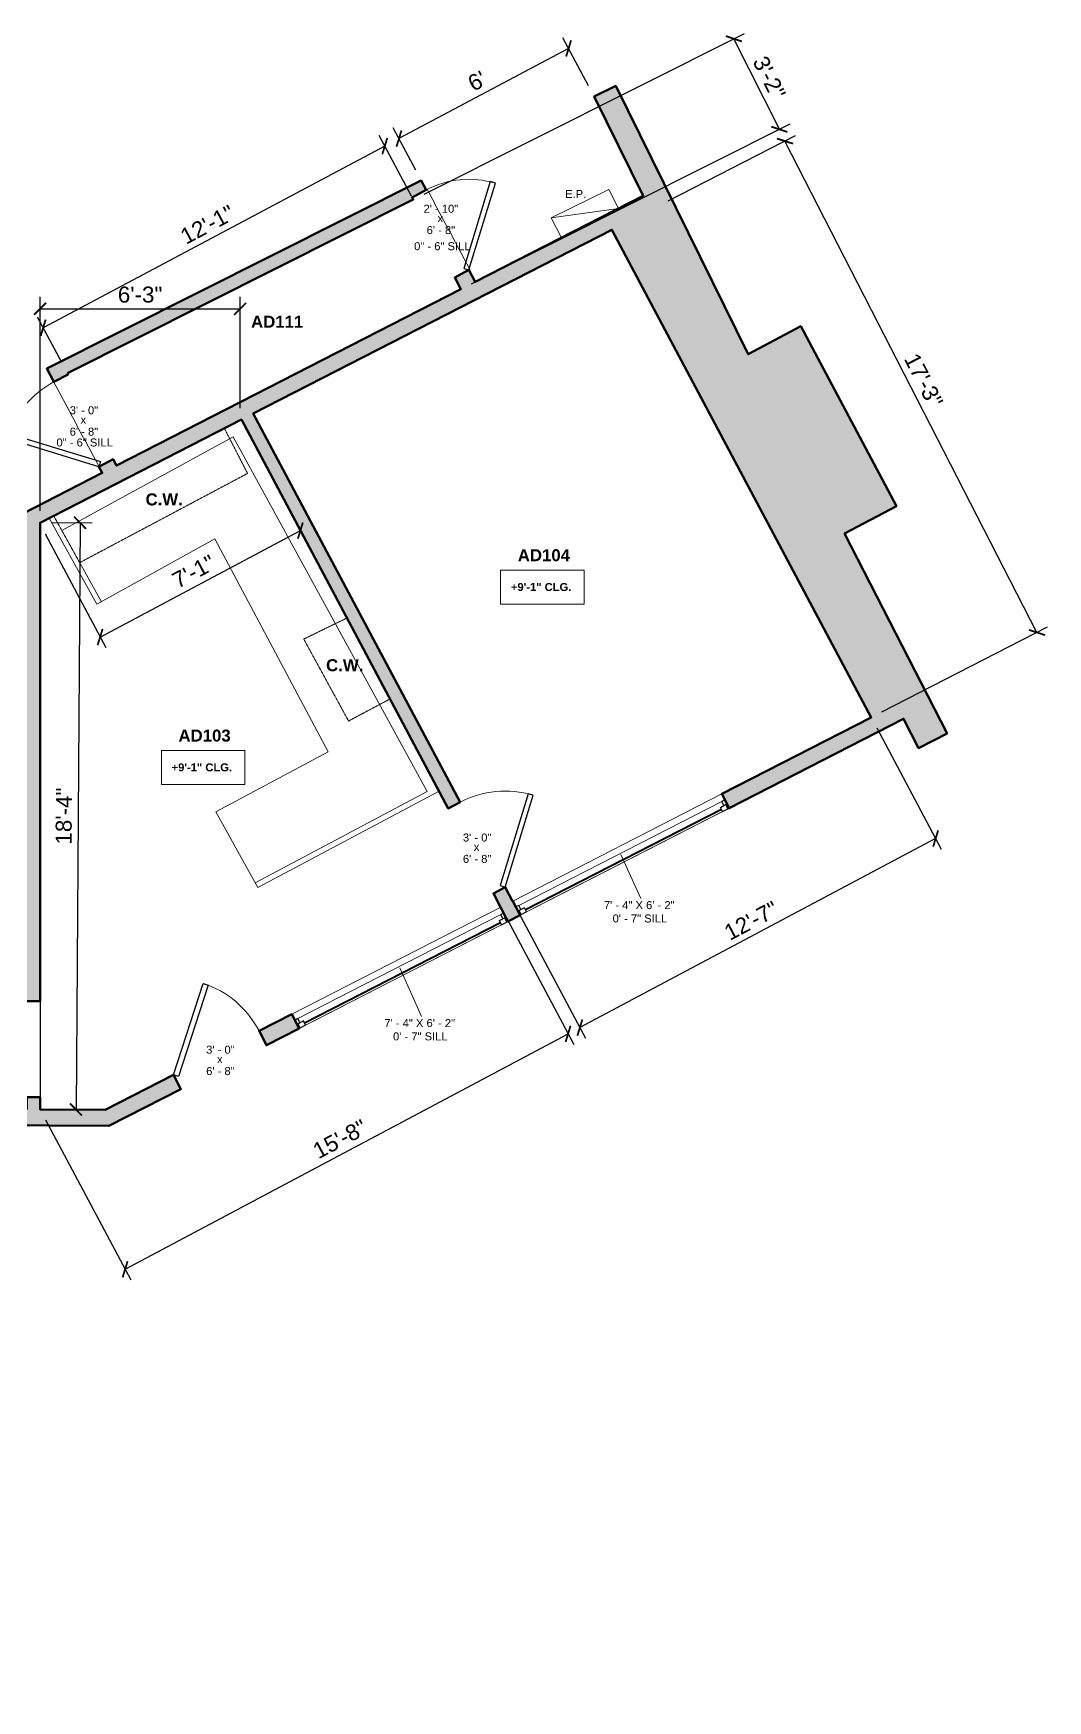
# Model space of a CAD drawing. Header units: inches. Extents: x -2078 to 106214, y -964 to 6385.
# Drawn here: x 96244 to 96624, y 3630 to 4255 of the extents above; entities that cross this region are included whole.
import ezdxf

# ---------------------------------------------------------------- set-up
doc = ezdxf.new("R2010")
doc.units = ezdxf.units.IN
doc.header["$MEASUREMENT"] = 0
doc.linetypes.add('HIDDEN2', pattern=[0.1875, 0.125, -0.0625])
for name, color, linetype, lineweight in [('A-ANNO', 2, 'Continuous', 5), ('A-ANNO-DIMS', 1, 'Continuous', 9), ('A-DETAIL-3', 40, 'Continuous', 15), ('A-DOOR', 1, 'Continuous', 18), ('A-GLAZ', 2, 'Continuous', 30), ('A-HIDDEN', 2, 'HIDDEN2', 18), ('A-WALL', 3, 'Continuous', 40), ('A-WINDOWS', 2, 'Continuous', 18)]:
    doc.layers.add(name, color=color, linetype=linetype, lineweight=lineweight)
doc.layers.add('A-HATCH', color=9, linetype='Continuous')
doc.styles.add('Arial_1', font='arial.ttf', dxfattribs={"height": 0.0625})
doc.styles.add('Arial_2', font='arial.ttf', dxfattribs={"height": 3})
doc.styles.add('Arial_B', font='arialbd.ttf', dxfattribs={"height": 4.5})
doc.styles.add('Arial_B_1', font='arialbd.ttf', dxfattribs={"height": 3})
doc.styles.add('JC', font='arial.ttf', dxfattribs={"height": 0.125})
doc.dimstyles.new('JC-DIMS', dxfattribs={"dimtxt": 0.125, "dimasz": 0.09375, "dimexe": 0.09375, "dimexo": 0.09375, "dimgap": 0.046875, "dimtad": 1, "dimdec": 1, "dimzin": 0, "dimdsep": 46, "dimlunit": 4, "dimtxsty": 'JC', "dimblk": 'ARCHTICK', "dimcen": 0.09, "dimclrd": 1, "dimclre": 1, "dimclrt": 256, "dimadec": 0, "dimazin": 0, "dimtfac": 1, "dimtdec": 1, "dimtofl": 0, "dimtmove": 1, "dimatfit": 3, "dimfxl": 1, "dimtolj": 1, "dimtzin": 0, "dimarcsym": 0})

# ---------------------------------------------------------------- blocks, each defined once
blk = doc.blocks.new('JC- existing door Tag_quad - JC- existing door Tag_quad-839775-Advancement House 1st Floor')
at = {"layer": 'A-ANNO', "insert": (-0.023, 0.038), "char_height": 0.0625, "width": 0.0505, "attachment_point": 1, "style": 'Arial_1', "bg_fill": 3, "box_fill_scale": 1.25, "bg_fill_color": 256, "bg_fill_true_color": 13158600, "bg_fill_transparency": 0}
blk.add_mtext('x', dxfattribs=at)
blk = doc.blocks.new('JC_FIXED WINDOW - MUNTIN - FIXED WINDOW-1462496-Advancement House 1st Floor')
at = {"layer": 'A-GLAZ'}
for p, q in [((-44, 3), (-44, -3)), ((-41.25, 3), (-44, 3)), ((-43.5, 3), (-43.5, 1.25)), ((-43.5, 1.25), (-42.75, 1.25)), ((-41.25, 1.25), (-42.75, 1.25)), ((-42.75, 1.25), (-42.75, -0.5)), ((-41.25, 3), (-41.25, 1.25)), ((41.25, 3), (44, 3)), ((41.25, 3), (41.25, 1.25)), ((41.25, 1.25), (43.5, 1.25)), ((42.75, 1.25), (42.75, -0.5)), ((43.5, 3), (43.5, 1.25)), ((44, 3), (44, -3)), ((-44, -0.5), (-42.75, -0.5)), ((42.75, -0.5), (44, -0.5))]:
    blk.add_line(p, q, dxfattribs=at)
at = {"layer": 'A-GLAZ', "lineweight": 9}
for p, q in [((41.25, 3), (-41.25, 3)), ((42.75, -0.5), (-42.75, -0.5))]:
    blk.add_line(p, q, dxfattribs=at)
at = {"layer": 'A-GLAZ', "lineweight": 40}
blk.add_line((-41.25, 2.125), (41.25, 2.125), dxfattribs=at)
at = {"layer": 'A-WINDOWS'}
for p, q in [((44, 3), (-44, 3)), ((-44, -3), (44, -3))]:
    blk.add_line(p, q, dxfattribs=at)
blk = doc.blocks.new('JC_SINGLE DOOR-NO TRIM - SINGLE DOOR-1463010-Advancement House 1st Floor')
at = {"layer": 'A-DOOR', "lineweight": 30}
for p, q in [((-8.87, -27.04), (16.59, -1.59)), ((18, -3), (-7.46, -28.46)), ((16.59, -1.59), (18, -3)), ((-7.46, -28.46), (-8.87, -27.04))]:
    blk.add_line(p, q, dxfattribs=at)
at = {"layer": 'A-DOOR', "lineweight": 9}
blk.add_arc((18, -3), 36, 180, 225, dxfattribs=at)
blk = doc.blocks.new('JC_SINGLE DOOR-NO TRIM - SINGLE DOOR-1477379-Advancement House 1st Floor')
at = {"layer": 'A-DOOR', "lineweight": 30}
for p, q in [((-7.04, 27.04), (-8.46, 25.63)), ((-8.46, 25.63), (15.59, 1.59)), ((17, 3), (-7.04, 27.04)), ((15.59, 1.59), (17, 3))]:
    blk.add_line(p, q, dxfattribs=at)
at = {"layer": 'A-DOOR', "lineweight": 9}
blk.add_arc((17, 3), 34, 135, 180, dxfattribs=at)
blk = doc.blocks.new('JC_SINGLE DOOR-NO TRIM - SINGLE DOOR-1363802-Advancement House 1st Floor')
at = {"layer": 'A-DOOR', "lineweight": 30}
for p, q in [((-7.46, 27.96), (-8.87, 26.54)), ((-8.87, 26.54), (16.59, 1.09)), ((18, 2.5), (-7.46, 27.96)), ((16.59, 1.09), (18, 2.5))]:
    blk.add_line(p, q, dxfattribs=at)
at = {"layer": 'A-DOOR', "lineweight": 9}
blk.add_arc((18, 2.5), 36, 135, 180, dxfattribs=at)
blk = doc.blocks.new('_ArchTick')
at = {"color": 0, "linetype": 'ByBlock', "const_width": 0.15}
blk.add_lwpolyline([(-0.5, -0.5), (0.5, 0.5)], dxfattribs=at)
blk = doc.blocks.new('*D3319')
at = {"layer": 'A-ANNO-DIMS', "color": 1, "lineweight": -2, "transparency": 16777216}
for p, q in [((96375.21, 4213.12), (96247.19, 4145.04)), ((96385.21, 4194.31), (96373.1, 4217.09)), ((96254.15, 4131.96), (96245.07, 4149.02))]:
    blk.add_line(p, q, dxfattribs=at)
at = {"layer": 'Defpoints', "color": 0, "transparency": 16777216}
for p in [(96387.33, 4190.34), (96247.19, 4145.04), (96256.26, 4127.98)]:
    blk.add_point(p, dxfattribs=at)
at = {"layer": 'A-ANNO-DIMS', "color": 1, "lineweight": -2, "transparency": 16777216, "xscale": 4.5, "yscale": 4.5, "zscale": 4.5}
for p, rotation in [((96375.21, 4213.12), 27.99999999986201), ((96247.19, 4145.04), 207.999999999862)]:
    blk.add_blockref('_ArchTick', p, dxfattribs=dict(at, rotation=rotation))
at = {"layer": 'A-ANNO-DIMS', "color": 2, "transparency": 16777216, "insert": (96308.73, 4183.73), "char_height": 6, "width": 0.4874, "attachment_point": 5, "rotation": 28, "style": 'JC'}
blk.add_mtext('\\A1;12\'-1"', dxfattribs=at)
blk = doc.blocks.new('*D3320')
at = {"layer": 'A-ANNO-DIMS', "color": 1, "lineweight": -2, "transparency": 16777216}
for p, q in [((96451.56, 4235.67), (96441.97, 4253.71)), ((96444.08, 4249.74), (96380.51, 4215.93)), ((96386.78, 4204.14), (96378.4, 4219.91))]:
    blk.add_line(p, q, dxfattribs=at)
at = {"layer": 'Defpoints', "color": 0, "transparency": 16777216}
for p in [(96453.68, 4231.69), (96380.51, 4215.93), (96388.89, 4200.17)]:
    blk.add_point(p, dxfattribs=at)
at = {"layer": 'A-ANNO-DIMS', "color": 1, "lineweight": -2, "transparency": 16777216, "xscale": 4.5, "yscale": 4.5, "zscale": 4.5}
for p, rotation in [((96444.08, 4249.74), 27.99999999986201), ((96380.51, 4215.93), 207.999999999862)]:
    blk.add_blockref('_ArchTick', p, dxfattribs=dict(at, rotation=rotation))
at = {"layer": 'A-ANNO-DIMS', "color": 2, "transparency": 16777216, "insert": (96409.8, 4237.53), "char_height": 6, "width": 0.4008, "attachment_point": 5, "rotation": 28, "style": 'JC'}
blk.add_mtext("\\A1;6'", dxfattribs=at)
blk = doc.blocks.new('*D3321')
at = {"layer": 'A-ANNO-DIMS', "color": 1, "lineweight": -2, "transparency": 16777216}
for p, q in [((96481.37, 4192.56), (96529.16, 4217.05)), ((96619.58, 4030.8), (96525.15, 4215)), ((96561.49, 4001.01), (96623.59, 4032.85))]:
    blk.add_line(p, q, dxfattribs=at)
at = {"layer": 'Defpoints', "color": 0, "transparency": 16777216}
for p in [(96525.15, 4215), (96477.37, 4190.51), (96557.48, 3998.96)]:
    blk.add_point(p, dxfattribs=at)
at = {"layer": 'A-ANNO-DIMS', "color": 1, "lineweight": -2, "transparency": 16777216, "xscale": 4.5, "yscale": 4.5, "zscale": 4.5}
for p, rotation in [((96525.15, 4215), 117.1413893370294), ((96619.58, 4030.8), 297.1413893370294)]:
    blk.add_blockref('_ArchTick', p, dxfattribs=dict(at, rotation=rotation))
at = {"layer": 'A-ANNO-DIMS', "color": 2, "transparency": 16777216, "insert": (96577.1, 4125.32), "char_height": 6, "width": 0.4874, "attachment_point": 5, "rotation": 297.14139, "style": 'JC'}
blk.add_mtext('\\A1;17\'-3"', dxfattribs=at)
blk = doc.blocks.new('*D3322')
at = {"layer": 'A-ANNO-DIMS', "color": 1, "lineweight": -2, "transparency": 16777216}
for p, q in [((96559.6, 3994.99), (96583.74, 3949.59)), ((96581.62, 3953.56), (96448.3, 3882.67)), ((96425.2, 3926.12), (96450.41, 3878.7))]:
    blk.add_line(p, q, dxfattribs=at)
at = {"layer": 'Defpoints', "color": 0, "transparency": 16777216}
for p in [(96557.48, 3998.96), (96423.09, 3930.09), (96448.3, 3882.67)]:
    blk.add_point(p, dxfattribs=at)
at = {"layer": 'A-ANNO-DIMS', "color": 1, "lineweight": -2, "transparency": 16777216, "xscale": 4.5, "yscale": 4.5, "zscale": 4.5}
for p, rotation in [((96581.62, 3953.56), 27.99999999986201), ((96448.3, 3882.67), 207.999999999862)]:
    blk.add_blockref('_ArchTick', p, dxfattribs=dict(at, rotation=rotation))
at = {"layer": 'A-ANNO-DIMS', "color": 2, "transparency": 16777216, "insert": (96512.49, 3922.76), "char_height": 6, "width": 0.4874, "attachment_point": 5, "rotation": 28, "style": 'JC'}
blk.add_mtext('\\A1;12\'-7"', dxfattribs=at)
blk = doc.blocks.new('*D3323')
at = {"layer": 'A-ANNO-DIMS', "color": 1, "lineweight": -2, "transparency": 16777216}
for p, q in [((96420.75, 3923.84), (96446, 3876.35)), ((96277.89, 3792.06), (96443.88, 3880.32)), ((96248.12, 3848.04), (96280, 3788.09))]:
    blk.add_line(p, q, dxfattribs=at)
at = {"layer": 'Defpoints', "color": 0, "transparency": 16777216}
for p in [(96418.64, 3927.81), (96443.88, 3880.32), (96246.01, 3852.02)]:
    blk.add_point(p, dxfattribs=at)
at = {"layer": 'A-ANNO-DIMS', "color": 1, "lineweight": -2, "transparency": 16777216, "xscale": 4.5, "yscale": 4.5, "zscale": 4.5}
for p, rotation in [((96443.88, 3880.32), 27.99999999986195), ((96277.89, 3792.06), 207.999999999862)]:
    blk.add_blockref('_ArchTick', p, dxfattribs=dict(at, rotation=rotation))
at = {"layer": 'A-ANNO-DIMS', "color": 2, "transparency": 16777216, "insert": (96358.39, 3840.88), "char_height": 6, "width": 0.4874, "attachment_point": 5, "rotation": 28, "style": 'JC'}
blk.add_mtext('\\A1;15\'-8"', dxfattribs=at)
blk = doc.blocks.new('*D3334')
at = {"layer": 'A-ANNO-DIMS', "color": 1, "lineweight": -2, "transparency": 16777216}
for p, q in [((96246.01, 4076.4), (96246.01, 4156.61)), ((96321.01, 4114.85), (96321.01, 4156.61)), ((96246.01, 4152.11), (96321.01, 4152.11))]:
    blk.add_line(p, q, dxfattribs=at)
at = {"layer": 'Defpoints', "color": 0, "transparency": 16777216}
for p in [(96321.01, 4152.11), (96321.01, 4110.35), (96246.01, 4071.9)]:
    blk.add_point(p, dxfattribs=at)
at = {"layer": 'A-ANNO-DIMS', "color": 1, "lineweight": -2, "transparency": 16777216, "xscale": 4.5, "yscale": 4.5, "zscale": 4.5, "rotation": 180}
blk.add_blockref('_ArchTick', (96246.01, 4152.11), dxfattribs=at)
at = {"layer": 'A-ANNO-DIMS', "color": 1, "lineweight": -2, "transparency": 16777216, "xscale": 4.5, "yscale": 4.5, "zscale": 4.5}
blk.add_blockref('_ArchTick', (96321.01, 4152.11), dxfattribs=at)
at = {"layer": 'A-ANNO-DIMS', "color": 2, "transparency": 16777216, "insert": (96283.51, 4157.42), "char_height": 6, "width": 0.4008, "attachment_point": 5, "style": 'JC'}
blk.add_mtext('\\A1;6\'-3"', dxfattribs=at)
blk = doc.blocks.new('*D3336')
at = {"layer": 'A-ANNO-DIMS', "color": 1, "lineweight": -2, "transparency": 16777216}
for p, q in [((96336.19, 4082.86), (96345.68, 4065.02)), ((96268.52, 4029.08), (96343.57, 4068.99)), ((96247.93, 4067.81), (96270.63, 4025.11))]:
    blk.add_line(p, q, dxfattribs=at)
at = {"layer": 'Defpoints', "color": 0, "transparency": 16777216}
for p in [(96334.08, 4086.84), (96245.82, 4071.78), (96343.57, 4068.99)]:
    blk.add_point(p, dxfattribs=at)
at = {"layer": 'A-ANNO-DIMS', "color": 1, "lineweight": -2, "transparency": 16777216, "xscale": 4.5, "yscale": 4.5, "zscale": 4.5}
for p, rotation in [((96343.57, 4068.99), 27.99999999986195), ((96268.52, 4029.08), 207.999999999862)]:
    blk.add_blockref('_ArchTick', p, dxfattribs=dict(at, rotation=rotation))
at = {"layer": 'A-ANNO-DIMS', "color": 2, "transparency": 16777216, "insert": (96303.57, 4053.68), "char_height": 6, "width": 0.4008, "attachment_point": 5, "rotation": 28, "style": 'JC'}
blk.add_mtext('\\A1;7\'-1"', dxfattribs=at)
blk = doc.blocks.new('*D3337')
at = {"layer": 'A-ANNO-DIMS', "color": 1, "lineweight": -2, "transparency": 16777216}
for p, q in [((96250.52, 4071.99), (96265.52, 4071.89)), ((96261.02, 4071.92), (96259.5, 3851.92)), ((96259.24, 3851.93), (96255, 3851.96))]:
    blk.add_line(p, q, dxfattribs=at)
at = {"layer": 'Defpoints', "color": 0, "transparency": 16777216}
for p in [(96246.02, 4072.02), (96259.5, 3851.92), (96263.74, 3851.89)]:
    blk.add_point(p, dxfattribs=at)
at = {"layer": 'A-ANNO-DIMS', "color": 1, "lineweight": -2, "transparency": 16777216, "xscale": 4.5, "yscale": 4.5, "zscale": 4.5}
for p, rotation in [((96261.02, 4071.92), 89.6028724472181), ((96259.5, 3851.92), 269.6028724472181)]:
    blk.add_blockref('_ArchTick', p, dxfattribs=dict(at, rotation=rotation))
at = {"layer": 'A-ANNO-DIMS', "color": 2, "transparency": 16777216, "insert": (96254.94, 3961.96), "char_height": 6, "width": 0.4874, "attachment_point": 5, "rotation": 89.60287, "style": 'JC'}
blk.add_mtext('\\A1;18\'-4"', dxfattribs=at)
blk = doc.blocks.new('*D3340')
at = {"layer": 'A-ANNO-DIMS', "color": 1, "lineweight": -2, "transparency": 16777216}
for p, q in [((96389.9, 4195.08), (96510.03, 4255.39)), ((96523.06, 4219.41), (96506.01, 4253.37)), ((96407.75, 4161.51), (96527.08, 4221.43))]:
    blk.add_line(p, q, dxfattribs=at)
at = {"layer": 'Defpoints', "color": 0, "transparency": 16777216}
for p in [(96506.01, 4253.37), (96385.88, 4193.06), (96403.72, 4159.5)]:
    blk.add_point(p, dxfattribs=at)
at = {"layer": 'A-ANNO-DIMS', "color": 1, "lineweight": -2, "transparency": 16777216, "xscale": 4.5, "yscale": 4.5, "zscale": 4.5}
for p, rotation in [((96506.01, 4253.37), 116.6596723744822), ((96523.06, 4219.41), 296.6596723744822)]:
    blk.add_blockref('_ArchTick', p, dxfattribs=dict(at, rotation=rotation))
at = {"layer": 'A-ANNO-DIMS', "color": 2, "transparency": 16777216, "insert": (96519.28, 4238.78), "char_height": 6, "width": 0.4008, "attachment_point": 5, "rotation": 296.65967, "style": 'JC'}
blk.add_mtext('\\A1;3\'-2"', dxfattribs=at)

msp = doc.modelspace()

# ---------------------------------------------------------------- linework, layer by layer
at = {"color": 1, "linetype": 'HIDDEN2'}
msp.add_line((96246.012, 3892.551), (96246.012, 3856.551), dxfattribs=at)
at = {"layer": 'A-ANNO'}
for p, q in [((96463.673, 3947.517), (96471.198, 3931.081)), ((96380.844, 3905.071), (96388.923, 3886.875))]:
    msp.add_line(p, q, dxfattribs=at)
at = {"layer": 'A-ANNO', "flags": 128}
for points in [[(96418.616, 4054.178), (96449.918, 4054.178), (96449.918, 4041.376), (96418.616, 4041.376)], [(96291.471, 3986.574), (96322.773, 3986.574), (96322.773, 3973.773), (96291.471, 3973.773)]]:
    msp.add_lwpolyline(points, close=True, dxfattribs=at)
at = {"layer": 'A-DETAIL-3'}
for p, q in [((96437.603, 4186.267), (96459.121, 4196.896)), ((96459.121, 4196.896), (96462.764, 4189.743)), ((96437.603, 4186.267), (96462.761, 4189.749)), ((96441.374, 4178.796), (96437.603, 4186.267)), ((96321.012, 4110.352), (96319.455, 4109.553)), ((96391.087, 3971.164), (96318.442, 4104.148)), ((96245.816, 4071.782), (96247.151, 4072.466)), ((96246.02, 4072.023), (96246.02, 4071.523)), ((96249.465, 4073.674), (96267.35, 4041.41)), ((96254.173, 4069.04), (96268.986, 4042.317)), ((96267.35, 4041.41), (96311.518, 4065.893)), ((96311.518, 4065.893), (96354.006, 3985.986)), ((96354.006, 3985.986), (96311.845, 3963.569)), ((96326.631, 3936.893), (96391.087, 3971.164)), ((96327.601, 3935.143), (96395.532, 3971.262)), ((96311.845, 3963.569), (96327.601, 3935.143))]:
    msp.add_line(p, q, dxfattribs=at)
at = {"layer": 'A-HIDDEN'}
for p, q in [((96315.1, 4107.321), (96323.768, 4090.413)), ((96323.768, 4090.413), (96260.865, 4056.967)), ((96260.865, 4056.967), (96251.131, 4074.528)), ((96344.84, 4028.32), (96361.002, 4036.203)), ((96344.84, 4028.32), (96361.619, 3997.605)), ((96361.619, 3997.605), (96377.138, 4005.856))]:
    msp.add_line(p, q, dxfattribs=at)
at = {"layer": 'A-WALL', "lineweight": 60}
for points in [[(96423.147, 3930.121), (96423.087, 3930.089), (96420.291, 3935.347), (96415.876, 3933), (96421.37, 3922.468), (96425.884, 3924.781)], [(96340.318, 3887.675), (96328.081, 3881.404), (96330.817, 3876.064), (96343.054, 3882.335)], [(96246.012, 3856.551), (96241.012, 3856.551), (96241.012, 3852.052), (96226.905, 3852.15), (96226.863, 3846.15), (96271.834, 3845.838), (96298.779, 3859.646), (96296.043, 3864.986), (96270.406, 3851.848), (96246.012, 3852.017)]]:
    msp.add_lwpolyline(points, close=True, dxfattribs=at)

# ---------------------------------------------------------------- block references
at = {"layer": 'A-ANNO', "xscale": 48, "yscale": 48, "zscale": 48}
for p in [(96396.061, 4185.793), (96262.296, 4110.236), (96409.633, 3950.066), (96313.43, 3870.525)]:
    msp.add_blockref('JC- existing door Tag_quad - JC- existing door Tag_quad-839775-Advancement House 1st Floor', p, dxfattribs=at)
at = {"layer": 'A-WINDOWS', "rotation": 207.1328793142629}
for p in [(96463.673, 3947.517), (96380.844, 3905.071)]:
    msp.add_blockref('JC_FIXED WINDOW - MUNTIN - FIXED WINDOW-1462496-Advancement House 1st Floor', p, dxfattribs=at)

# ---------------------------------------------------------------- texts
at = {"layer": 'A-ANNO', "attachment_point": 1}
for s, insert, char_height, width, style in [('E.P.', (96442.778, 4196.678), 3, 9.999, 'Arial_2'), ('AD111', (96325.083, 4149.53), 4.5, 26.361, 'Arial_B'), ('C.W.', (96285.558, 4082.928), 4.5, 16.968, 'Arial_B'), ('AD104', (96425.034, 4061.996), 4.5, 34.542, 'Arial_B'), ('+9\'-1" CLG.', (96422.456, 4049.338), 3, 28.482, 'Arial_B_1'), ('C.W.', (96353.206, 4020.776), 4.5, 16.968, 'Arial_B'), ('AD103', (96297.89, 3994.392), 4.5, 34.542, 'Arial_B'), ('+9\'-1" CLG.', (96295.311, 3981.734), 3, 28.482, 'Arial_B_1'), ('7\' - 4" X 6\' - 2"', (96457.317, 3930.081), 3, 33.4815, 'Arial_2'), ('0\' - 7" SILL', (96460.567, 3925.081), 3, 25.6035, 'Arial_2'), ('7\' - 4" X 6\' - 2"', (96375.043, 3885.875), 3, 33.4815, 'Arial_2'), ('0\' - 7" SILL', (96378.293, 3880.875), 3, 25.6035, 'Arial_2')]:
    msp.add_mtext(s, dxfattribs=dict(at, insert=insert, char_height=char_height, width=width, style=style))

# ---------------------------------------------------------------- dimensions: what is measured, and where the dimension line sits
at = {"layer": 'A-ANNO-DIMS'}
for base, p1, p2, angle, picture, middle in [((96380.511, 4215.935), (96453.676, 4231.695), (96388.893, 4200.169), 28, '*D3320', (96409.802, 4237.527)), ((96525.151, 4215.001), (96557.485, 3998.962), (96477.367, 4190.505), 297.141389, '*D3321', (96577.097, 4125.323)), ((96343.57, 4068.989), (96245.816, 4071.782), (96334.08, 4086.835), 28, '*D3336', (96303.574, 4053.682)), ((96259.495, 3851.924), (96246.02, 4072.023), (96263.738, 3851.895), 89.602872, '*D3337', (96254.945, 3961.958)), ((96448.3, 3882.67), (96557.485, 3998.962), (96423.087, 3930.089), 28, '*D3322', (96512.492, 3922.762))]:
    dim = msp.add_linear_dim(base=base, p1=p1, p2=p2, angle=angle, dimstyle='JC-DIMS', override={"dimclrt": 2}, dxfattribs=at)
    dim.commit()
    dim.dimension.update_dxf_attribs({"geometry": picture, "text_midpoint": middle})

# ---------------------------------------------------------------- next in the draw order: texts
at = {"layer": 'A-ANNO', "char_height": 3, "attachment_point": 1, "style": 'Arial_2', "bg_fill": 3, "box_fill_scale": 1.25, "bg_fill_color": 256, "bg_fill_true_color": 13158600, "bg_fill_transparency": 0}
for s, insert, width in [('2\' - 10"', (96389.716, 4191.146), 16.362), ('6\' - 8"', (96390.897, 4183.135), 13.4835), ('3\' - 0"', (96257.132, 4115.589), 13.4835), ('6\' - 8"', (96257.132, 4107.578), 13.4835), ('3\' - 0"', (96404.469, 3955.419), 13.4835), ('6\' - 8"', (96404.469, 3947.408), 13.4835), ('3\' - 0"', (96308.266, 3875.878), 13.4835), ('6\' - 8"', (96308.266, 3867.867), 13.4835)]:
    msp.add_mtext(s, dxfattribs=dict(at, insert=insert, width=width))

# ---------------------------------------------------------------- next in the draw order: hatches: boundary and pattern name
at = {"layer": 'A-HATCH'}
h = msp.add_hatch(color=256, dxfattribs=at)
h.dxf.hatch_style = 1
h.paths.add_polyline_path([(95913.012, 4060.351), (96073.012, 4060.351), (96073.012, 3936.115), (96079.012, 3936.115), (96079.012, 4060.351), (96164.012, 4060.351), (96164.012, 3953.365), (96169.012, 3953.365), (96169.012, 3994.551), (96171.512, 3994.551), (96171.512, 3999.551), (96169.012, 3999.551), (96169.012, 4060.351), (96173.262, 4060.351), (96173.262, 4066.351), (96103.122, 4066.351), (96103.122, 4072.351), (96097.122, 4072.351), (96097.122, 4066.351), (96010.122, 4066.351), (96010.122, 4072.351), (96004.122, 4072.351), (96004.122, 4066.351), (95907.012, 4066.351), (95907.012, 3757.358), (95912.012, 3757.358), (95912.012, 3848.332), (95995.012, 3847.757), (95995.012, 3638.358), (95912.012, 3638.358), (95912.012, 3725.358), (95907.012, 3725.358), (95907.012, 3630.358), (96185.012, 3630.358), (96185.012, 3638.358), (96179.012, 3638.358), (96179.012, 3635.358), (96127.868, 3635.358), (96127.868, 3638.358), (95999.012, 3638.358), (95999.012, 3740.358), (96179.012, 3740.358), (96179.012, 3726.358), (96185.012, 3726.358), (96185.012, 3755.858), (96179.012, 3755.858), (96179.012, 3745.358), (96000.012, 3745.358), (96000.012, 3847.722), (96179.012, 3846.482), (96179.012, 3840.358), (96185.012, 3840.358), (96185.012, 3846.44), (96190.864, 3846.4), (96190.905, 3852.399), (96169.012, 3852.551), (96169.012, 3857.865), (96164.012, 3857.865), (96164.012, 3852.586), (96079.012, 3853.175), (96079.012, 3855.115), (96073.012, 3855.115), (96073.012, 3853.217), (95913.012, 3854.326)])
h.paths.add_polyline_path([(96103.122, 4102.351), (96004.122, 4102.351), (96004.122, 4096.351), (96103.122, 4096.351)])
h.paths.add_polyline_path([(96169.012, 3917.365), (96164.012, 3917.365), (96164.012, 3904.579), (96079.012, 3904.36), (96079.012, 3912.115), (96073.012, 3912.115), (96073.012, 3896.115), (96079.012, 3896.115), (96079.012, 3897.673), (96082.012, 3897.673), (96082.012, 3899.368), (96164.012, 3899.579), (96164.012, 3893.865), (96169.012, 3893.865)], flags=17)
h.paths.add_polyline_path([(96185.012, 3804.358), (96179.012, 3804.358), (96179.012, 3791.858), (96185.012, 3791.858)], flags=17)
h.paths.add_polyline_path([(96185.012, 3690.358), (96179.012, 3690.358), (96179.012, 3674.358), (96185.012, 3674.358)], flags=17)
h.paths.add_polyline_path([(96298.779, 3859.646), (96296.043, 3864.986), (96270.406, 3851.848), (96246.012, 3852.017), (96246.012, 3856.551), (96241.012, 3856.551), (96241.012, 3852.052), (96226.905, 3852.15), (96226.863, 3846.15), (96271.834, 3845.838)])
h.paths.add_polyline_path([(96246.012, 4071.904), (96321.456, 4110.579), (96398.975, 3964.786), (96403.39, 3967.133), (96325.906, 4112.86), (96460.293, 4181.752), (96557.485, 3998.962), (96501.463, 3970.254), (96504.199, 3964.914), (96569.611, 3998.434), (96575.234, 3987.461), (96585.913, 3992.934), (96547.513, 4067.869), (96566.923, 4078.189), (96531.091, 4145.58), (96511.416, 4135.119), (96461.745, 4235.681), (96453.676, 4231.695), (96472.039, 4194.517), (96409.064, 4162.233), (96406.691, 4166.697), (96401.393, 4163.88), (96403.724, 4159.496), (96274.677, 4093.341), (96273.395, 4095.751), (96268.097, 4092.935), (96269.337, 4090.604), (96222.028, 4066.351), (96205.262, 4066.351), (96205.262, 4060.351), (96223.476, 4060.351), (96241.012, 4069.341), (96241.012, 4037.461), (96241.012, 4023.988), (96241.012, 3999.551), (96207.512, 3999.551), (96207.512, 3994.551), (96241.012, 3994.551), (96241.012, 3964.584), (96241.012, 3901.352), (96238.828, 3905.291), (96233.143, 3902.14), (96236.295, 3896.455), (96241.012, 3899.07), (96241.012, 3892.551), (96246.012, 3892.551)])
h.paths.add_polyline_path([(96340.318, 3887.675), (96328.081, 3881.404), (96330.817, 3876.064), (96343.054, 3882.335)])
h.paths.add_polyline_path([(96423.147, 3930.121), (96423.087, 3930.089), (96420.291, 3935.347), (96415.876, 3933), (96418.595, 3927.788), (96418.634, 3927.808), (96421.37, 3922.468), (96425.884, 3924.781)], flags=17)
h.paths.add_polyline_path([(96385.878, 4193.06), (96385.431, 4193.9), (96390.729, 4196.717), (96388.893, 4200.169), (96248.546, 4129.705), (96251.197, 4124.721), (96256.494, 4127.538), (96256.258, 4127.982)], flags=17)

# ---------------------------------------------------------------- next in the draw order: linework, layer by layer
at = {"layer": 'A-DETAIL-3'}
for p, q in [((96391.119, 4196.924), (96407.081, 4166.904)), ((96250.962, 4125.162), (96267.863, 4093.376)), ((96318.442, 4104.148), (96254.173, 4069.04))]:
    msp.add_line(p, q, dxfattribs=at)
at = {"layer": 'A-WALL', "lineweight": 60}
msp.add_lwpolyline([(96241.012, 3892.551), (96246.012, 3892.551), (96246.012, 4071.904), (96321.456, 4110.579), (96398.975, 3964.786), (96403.39, 3967.133), (96325.906, 4112.86), (96460.293, 4181.752), (96557.485, 3998.962), (96501.463, 3970.254), (96504.199, 3964.914), (96569.611, 3998.434), (96575.234, 3987.461), (96585.913, 3992.934), (96547.513, 4067.869), (96566.923, 4078.189), (96531.091, 4145.58), (96511.416, 4135.119), (96461.745, 4235.681), (96453.676, 4231.695), (96472.039, 4194.517), (96409.064, 4162.233), (96406.691, 4166.697), (96401.393, 4163.88), (96403.724, 4159.496), (96274.677, 4093.341), (96273.395, 4095.751), (96268.097, 4092.935), (96269.337, 4090.604), (96222.028, 4066.351)], dxfattribs=at)
msp.add_lwpolyline([(96256.258, 4127.982), (96385.878, 4193.06), (96385.431, 4193.9), (96390.729, 4196.717), (96388.893, 4200.169), (96248.546, 4129.705), (96251.197, 4124.721), (96256.494, 4127.538)], close=True, dxfattribs=at)

# ---------------------------------------------------------------- next in the draw order: block references
at = {"layer": 'A-DOOR'}
for name, p, rotation in [('JC_SINGLE DOOR-NO TRIM - SINGLE DOOR-1477379-Advancement House 1st Floor', (96396.061, 4180.298), 297.9999999999997), ('JC_SINGLE DOOR-NO TRIM - SINGLE DOOR-1463010-Advancement House 1st Floor', (96262.296, 4110.236), 297.9999999999997), ('JC_SINGLE DOOR-NO TRIM - SINGLE DOOR-1363802-Advancement House 1st Floor', (96409.633, 3950.066), 297.9999999999999), ('JC_SINGLE DOOR-NO TRIM - SINGLE DOOR-1463010-Advancement House 1st Floor', (96313.43, 3870.525), 207.1328793142629)]:
    msp.add_blockref(name, p, dxfattribs=dict(at, rotation=rotation))

# ---------------------------------------------------------------- next in the draw order: texts
at = {"layer": 'A-ANNO', "char_height": 3, "width": 26.361, "attachment_point": 1, "style": 'Arial_2'}
for insert in [(96386.194, 4177.098), (96252.167, 4103.524)]:
    msp.add_mtext('0" - 6" SILL', dxfattribs=dict(at, insert=insert))

# ---------------------------------------------------------------- next in the draw order: dimensions: what is measured, and where the dimension line sits
at = {"layer": 'A-ANNO-DIMS'}
for base, p1, p2, angle, picture, middle in [((96506.008, 4253.373), (96403.724, 4159.496), (96385.878, 4193.06), 296.659672, '*D3340', (96519.284, 4238.777)), ((96247.186, 4145.045), (96387.326, 4190.337), (96256.258, 4127.982), 28, '*D3319', (96308.729, 4183.728)), ((96443.885, 3880.323), (96246.012, 3852.017), (96418.636, 3927.809), 28, '*D3323', (96358.393, 3840.884))]:
    dim = msp.add_linear_dim(base=base, p1=p1, p2=p2, angle=angle, dimstyle='JC-DIMS', override={"dimclrt": 2}, dxfattribs=at)
    dim.commit()
    dim.dimension.update_dxf_attribs({"geometry": picture, "text_midpoint": middle})
dim = msp.add_linear_dim(base=(96321.012, 4152.108), p1=(96246.012, 4071.904), p2=(96321.012, 4110.352), dimstyle='JC-DIMS', override={"dimclrt": 2}, dxfattribs=at)
dim.commit()
dim.dimension.update_dxf_attribs({"geometry": '*D3334', "text_midpoint": (96283.512, 4157.424)})

doc.saveas('drawing.dxf')
